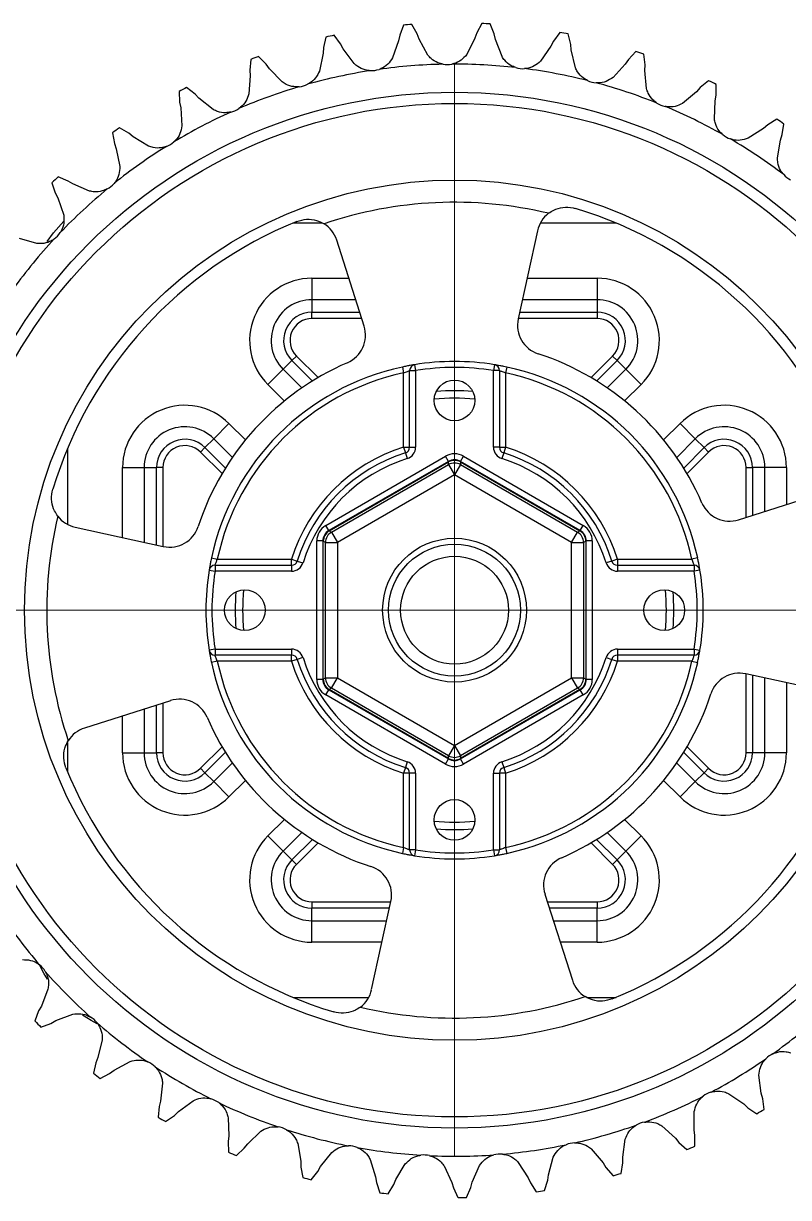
# Model space of a CAD drawing. Header units: millimetres. Extents: x 4754612 to 5801174, y 2368242 to 2777223.
# Drawn here: x 5551765.6 to 5551893.3, y 2425229.9 to 2425425.8 of the extents above; entities that cross this region are included whole.
import ezdxf

# ---------------------------------------------------------------- set-up
doc = ezdxf.new("R2010")
doc.units = ezdxf.units.MM
doc.header["$LTSCALE"] = 1000
for name, color, linetype in [('253', 253, 'Continuous'), ('DOOR', 4, 'Continuous'), ('HAT', 252, 'Continuous')]:
    doc.layers.add(name, color=color, linetype=linetype)

# ---------------------------------------------------------------- blocks, each defined once
blk = doc.blocks.new('방화셔터 기본')
at = {"layer": '253', "linetype": 'Continuous'}
for p, q in [((5542064.07, 8102167.53), (5542063.45, 8102165.85)), ((5542066.36, 8102166.08), (5542065.48, 8102167.64)), ((5542077.16, 8102167.79), (5542076.32, 8102166.21)), ((5542079.24, 8102166.05), (5542078.57, 8102167.72)), ((5542051.13, 8102165.52), (5542050.74, 8102163.77)), ((5542053.6, 8102164.39), (5542052.52, 8102165.82)), ((5542063.27, 8102164.92), (5542062.26, 8102162.06)), ((5542063.45, 8102165.85), (5542063.27, 8102164.92)), ((5542066.69, 8102165.19), (5542066.36, 8102166.08)), ((5542068.14, 8102162.53), (5542066.69, 8102165.19)), ((5542076.02, 8102165.32), (5542074.64, 8102162.62)), ((5542076.32, 8102166.21), (5542076.02, 8102165.32)), ((5542079.44, 8102165.13), (5542079.24, 8102166.05)), ((5542080.53, 8102162.3), (5542079.44, 8102165.13)), ((5542089.12, 8102164.86), (5542088.7, 8102164.01)), ((5542090.17, 8102166.31), (5542089.12, 8102164.86)), ((5542091.99, 8102164.31), (5542091.56, 8102166.05)), ((5542050.69, 8102162.83), (5542050.07, 8102159.86)), ((5542050.74, 8102163.77), (5542050.69, 8102162.83)), ((5542054.04, 8102163.56), (5542053.6, 8102164.39)), ((5542055.83, 8102161.11), (5542054.04, 8102163.56)), ((5542088.7, 8102164.01), (5542086.98, 8102161.52)), ((5542092.07, 8102163.37), (5542091.99, 8102164.31)), ((5542092.77, 8102160.42), (5542092.07, 8102163.37)), ((5542102.86, 8102163.11), (5542101.63, 8102161.81)), ((5542038.58, 8102161.8), (5542038.43, 8102160.02)), ((5542041.17, 8102161.01), (5542039.91, 8102162.29)), ((5542041.72, 8102160.24), (5542041.17, 8102161.01)), ((5542101.1, 8102161.03), (5542099.06, 8102158.79)), ((5542101.63, 8102161.81), (5542101.1, 8102161.03)), ((5542104.4, 8102160.88), (5542104.2, 8102162.67)), ((5542104.36, 8102159.94), (5542104.4, 8102160.88)), ((5542038.5, 8102159.08), (5542038.28, 8102156.05)), ((5542038.43, 8102160.02), (5542038.5, 8102159.08)), ((5542043.82, 8102158.06), (5542041.72, 8102160.24)), ((5542104.66, 8102156.93), (5542104.36, 8102159.94)), ((5542029.31, 8102156.01), (5542027.89, 8102157.1)), ((5542113.62, 8102157.12), (5542113, 8102156.41)), ((5542115.01, 8102158.25), (5542113.62, 8102157.12)), ((5542116.25, 8102155.83), (5542116.29, 8102157.63)), ((5542026.63, 8102156.45), (5542026.72, 8102154.66)), ((5542029.95, 8102155.32), (5542029.31, 8102156.01)), ((5542032.33, 8102153.44), (5542029.95, 8102155.32)), ((5542113, 8102156.41), (5542110.67, 8102154.47)), ((5542116.08, 8102154.91), (5542116.25, 8102155.83)), ((5542026.72, 8102154.66), (5542026.91, 8102153.74)), ((5542026.91, 8102153.74), (5542027.1, 8102150.71)), ((5542115.97, 8102151.88), (5542116.08, 8102154.91)), ((5542126.41, 8102151.81), (5542124.88, 8102150.87)), ((5542015.51, 8102149.55), (5542015.83, 8102147.79)), ((5542018.22, 8102149.47), (5542016.67, 8102150.37)), ((5542018.95, 8102148.88), (5542018.22, 8102149.47)), ((5542124.17, 8102150.26), (5542121.6, 8102148.64)), ((5542124.88, 8102150.87), (5542124.17, 8102150.26)), ((5542127.02, 8102148.35), (5542127.31, 8102149.25)), ((5542127.31, 8102149.25), (5542127.59, 8102151.02)), ((5542015.83, 8102147.79), (5542016.15, 8102146.9)), ((5542021.55, 8102147.33), (5542018.95, 8102148.88)), ((5542126.51, 8102145.37), (5542127.02, 8102148.35)), ((5542016.15, 8102146.9), (5542016.74, 8102143.92)), ((5542008.1, 8102141.51), (5542006.44, 8102142.19)), ((5542008.9, 8102141.02), (5542008.1, 8102141.51)), ((5542005.4, 8102141.23), (5542005.96, 8102139.52)), ((5542005.96, 8102139.52), (5542006.39, 8102138.68)), ((5542011.69, 8102139.83), (5542008.9, 8102141.02)), ((5542006.39, 8102138.68), (5542007.37, 8102135.82)), ((5542050.53, 8102134.5), (5542045.65, 8102134.5)), ((5542099.56, 8102134.5), (5542086.92, 8102134.5)), ((5542002.91, 8102131.09), (5541999.99, 8102131.89)), ((5542057.51, 8102117.3), (5542052.94, 8102131.65)), ((5542086.45, 8102133.21), (5542083.23, 8102118.5)), ((5542048.81, 8102125.3), (5542048.81, 8102121.7)), ((5542048.81, 8102125.3), (5542054.96, 8102125.3)), ((5542084.72, 8102125.3), (5542096.39, 8102125.3)), ((5542096.39, 8102125.3), (5542096.39, 8102121.7)), ((5542048.81, 8102121.7), (5542048.81, 8102119.63)), ((5542056.1, 8102121.7), (5542048.81, 8102121.7)), ((5542096.39, 8102121.7), (5542083.93, 8102121.7)), ((5542096.39, 8102121.7), (5542096.39, 8102119.63)), ((5542048.81, 8102118.57), (5542048.81, 8102119.63)), ((5542048.81, 8102119.63), (5542056.77, 8102119.63)), ((5542057.1, 8102118.57), (5542048.81, 8102118.57)), ((5542096.39, 8102118.57), (5542083.25, 8102118.57)), ((5542083.48, 8102119.63), (5542096.39, 8102119.63)), ((5542096.39, 8102119.63), (5542096.39, 8102118.57)), ((5542046.22, 8102112.3), (5542045.47, 8102111.56)), ((5542046.22, 8102112.3), (5542049.82, 8102108.7)), ((5542095.39, 8102108.71), (5542098.98, 8102112.3)), ((5542099.73, 8102111.56), (5542098.98, 8102112.3)), ((5542041.46, 8102107.55), (5542044, 8102110.09)), ((5542044, 8102110.09), (5542045.47, 8102111.56)), ((5542044, 8102110.09), (5542047.11, 8102106.98)), ((5542048.89, 8102108.14), (5542045.47, 8102111.56)), ((5542063.9, 8102110.47), (5542064.11, 8102109.5)), ((5542065.95, 8102110.86), (5542066.11, 8102109.87)), ((5542079.27, 8102110.86), (5542079.11, 8102109.87)), ((5542081.32, 8102110.47), (5542081.11, 8102109.5)), ((5542099.73, 8102111.56), (5542096.32, 8102108.14)), ((5542098.1, 8102106.98), (5542101.2, 8102110.09)), ((5542101.2, 8102110.09), (5542099.73, 8102111.56)), ((5542101.2, 8102110.09), (5542103.74, 8102107.55)), ((5542064.11, 8102097.1), (5542064.11, 8102109.5)), ((5542065.11, 8102109.87), (5542066.11, 8102109.87)), ((5542065.11, 8102097.1), (5542065.11, 8102109.87)), ((5542066.11, 8102109.87), (5542066.11, 8102097.1)), ((5542080.11, 8102109.87), (5542079.11, 8102109.87)), ((5542079.11, 8102097.1), (5542079.11, 8102109.87)), ((5542080.11, 8102109.87), (5542080.11, 8102097.1)), ((5542081.11, 8102109.5), (5542081.11, 8102097.1)), ((5542044.2, 8102104.8), (5542041.46, 8102107.55)), ((5542103.74, 8102107.55), (5542101, 8102104.81)), ((5542034.95, 8102101.04), (5542032.41, 8102098.5)), ((5542034.95, 8102101.04), (5542037.7, 8102098.3)), ((5542107.51, 8102098.3), (5542110.25, 8102101.04)), ((5542110.25, 8102101.04), (5542112.79, 8102098.5)), ((5542032.41, 8102098.5), (5542030.94, 8102097.03)), ((5542035.52, 8102095.39), (5542032.41, 8102098.5)), ((5542112.79, 8102098.5), (5542109.69, 8102095.39)), ((5542112.79, 8102098.5), (5542114.26, 8102097.03)), ((5542008, 8102096.84), (5542008, 8102084.22)), ((5542030.94, 8102097.03), (5542030.2, 8102096.28)), ((5542033.8, 8102092.68), (5542030.2, 8102096.28)), ((5542030.94, 8102097.03), (5542034.36, 8102093.61)), ((5542064.11, 8102097.1), (5542065.11, 8102097.1)), ((5542064.11, 8102097.1), (5542064.4, 8102096.15)), ((5542065.11, 8102097.1), (5542066.11, 8102097.1)), ((5542080.11, 8102097.1), (5542079.11, 8102097.1)), ((5542080.11, 8102097.1), (5542081.11, 8102097.1)), ((5542081.11, 8102097.1), (5542080.81, 8102096.15)), ((5542110.85, 8102093.62), (5542114.26, 8102097.03)), ((5542115.01, 8102096.28), (5542111.41, 8102092.68)), ((5542115.01, 8102096.28), (5542114.26, 8102097.03)), ((5542051.11, 8102084.04), (5542071.11, 8102095.59)), ((5542071.61, 8102094.72), (5542051.61, 8102083.18)), ((5542051.69, 8102083.13), (5542071.61, 8102094.63)), ((5542064.4, 8102096.15), (5542064.7, 8102095.19)), ((5542071.61, 8102094.72), (5542071.11, 8102095.59)), ((5542071.61, 8102094.63), (5542071.61, 8102094.72)), ((5542071.61, 8102094.19), (5542071.61, 8102094.63)), ((5542073.61, 8102094.72), (5542074.11, 8102095.59)), ((5542073.61, 8102094.72), (5542073.61, 8102094.63)), ((5542093.6, 8102083.18), (5542073.61, 8102094.72)), ((5542073.61, 8102094.63), (5542073.61, 8102094.19)), ((5542073.61, 8102094.63), (5542093.53, 8102083.13)), ((5542074.11, 8102095.59), (5542094.1, 8102084.04)), ((5542080.81, 8102096.15), (5542080.51, 8102095.19)), ((5542017.2, 8102093.69), (5542020.8, 8102093.69)), ((5542017.2, 8102082.01), (5542017.2, 8102093.69)), ((5542020.8, 8102093.69), (5542022.88, 8102093.69)), ((5542020.8, 8102093.69), (5542020.8, 8102081.23)), ((5542023.93, 8102093.69), (5542022.88, 8102093.69)), ((5542022.88, 8102080.77), (5542022.88, 8102093.69)), ((5542023.93, 8102093.69), (5542023.93, 8102080.54)), ((5542052.07, 8102082.91), (5542071.61, 8102094.19)), ((5542072.61, 8102092.46), (5542053.07, 8102081.18)), ((5542071.61, 8102094.19), (5542072.61, 8102092.46)), ((5542073.61, 8102094.19), (5542072.61, 8102092.46)), ((5542092.14, 8102081.18), (5542072.61, 8102092.46)), ((5542073.61, 8102094.19), (5542093.14, 8102082.91)), ((5542121.27, 8102093.69), (5542122.33, 8102093.69)), ((5542121.27, 8102085.4), (5542121.27, 8102093.69)), ((5542124.41, 8102093.69), (5542122.33, 8102093.69)), ((5542122.33, 8102093.69), (5542122.33, 8102085.74)), ((5542128, 8102093.69), (5542124.41, 8102093.69)), ((5542124.41, 8102086.4), (5542124.41, 8102093.69)), ((5542128, 8102093.69), (5542128, 8102087.54)), ((5542120.01, 8102085), (5542134.36, 8102089.57)), ((5542009.29, 8102083.74), (5542024, 8102080.52)), ((5542051.61, 8102083.18), (5542051.11, 8102084.04)), ((5542051.61, 8102083.18), (5542051.69, 8102083.13)), ((5542051.69, 8102083.13), (5542052.07, 8102082.91)), ((5542052.07, 8102082.91), (5542053.07, 8102081.18)), ((5542092.14, 8102081.18), (5542093.14, 8102082.91)), ((5542093.14, 8102082.91), (5542093.53, 8102083.13)), ((5542093.53, 8102083.13), (5542093.6, 8102083.18)), ((5542093.6, 8102083.18), (5542094.1, 8102084.04)), ((5542049.61, 8102058.35), (5542049.61, 8102081.45)), ((5542050.61, 8102081.45), (5542049.61, 8102081.45)), ((5542050.7, 8102081.39), (5542050.61, 8102081.45)), ((5542050.61, 8102081.45), (5542050.61, 8102058.35)), ((5542051.07, 8102081.18), (5542050.7, 8102081.39)), ((5542050.7, 8102058.4), (5542050.7, 8102081.39)), ((5542051.07, 8102081.18), (5542053.07, 8102081.18)), ((5542051.07, 8102058.62), (5542051.07, 8102081.18)), ((5542053.07, 8102081.18), (5542053.07, 8102058.62)), ((5542092.14, 8102058.62), (5542092.14, 8102081.18)), ((5542092.14, 8102081.18), (5542094.14, 8102081.18)), ((5542094.53, 8102081.4), (5542094.14, 8102081.18)), ((5542094.14, 8102081.18), (5542094.14, 8102058.62)), ((5542094.6, 8102081.45), (5542094.53, 8102081.4)), ((5542094.53, 8102081.4), (5542094.53, 8102058.4)), ((5542094.6, 8102058.35), (5542094.6, 8102081.45)), ((5542095.6, 8102081.45), (5542094.6, 8102081.45)), ((5542095.6, 8102081.45), (5542095.6, 8102058.35)), ((5542032.03, 8102078.61), (5542033.01, 8102078.4)), ((5542113.18, 8102078.61), (5542112.2, 8102078.4)), ((5542032.63, 8102077.4), (5542032.63, 8102076.4)), ((5542032.63, 8102077.4), (5542045.4, 8102077.4)), ((5542033.01, 8102078.4), (5542045.4, 8102078.4)), ((5542045.4, 8102077.4), (5542045.4, 8102078.4)), ((5542045.4, 8102078.4), (5542046.36, 8102078.1)), ((5542045.4, 8102077.4), (5542045.4, 8102076.4)), ((5542046.36, 8102078.1), (5542047.31, 8102077.8)), ((5542098.85, 8102078.1), (5542097.9, 8102077.8)), ((5542099.81, 8102078.4), (5542098.85, 8102078.1)), ((5542099.81, 8102078.4), (5542112.2, 8102078.4)), ((5542099.81, 8102078.4), (5542099.81, 8102077.4)), ((5542099.81, 8102077.4), (5542099.81, 8102076.4)), ((5542099.81, 8102077.4), (5542112.58, 8102077.4)), ((5542112.58, 8102077.4), (5542112.58, 8102076.4)), ((5542031.64, 8102076.56), (5542032.63, 8102076.4)), ((5542045.4, 8102076.4), (5542032.63, 8102076.4)), ((5542112.58, 8102076.4), (5542099.81, 8102076.4)), ((5542113.57, 8102076.56), (5542112.58, 8102076.4)), ((5542032.63, 8102063.4), (5542031.64, 8102063.24)), ((5542032.63, 8102063.4), (5542032.63, 8102062.4)), ((5542032.63, 8102063.4), (5542045.4, 8102063.4)), ((5542045.4, 8102063.4), (5542045.4, 8102062.4)), ((5542099.81, 8102063.4), (5542112.58, 8102063.4)), ((5542099.81, 8102063.4), (5542099.81, 8102062.4)), ((5542112.58, 8102063.4), (5542113.57, 8102063.24)), ((5542112.58, 8102063.4), (5542112.58, 8102062.4)), ((5542033.01, 8102061.4), (5542032.03, 8102061.19)), ((5542045.4, 8102062.4), (5542032.63, 8102062.4)), ((5542045.4, 8102061.4), (5542033.01, 8102061.4)), ((5542045.4, 8102061.4), (5542045.4, 8102062.4)), ((5542046.36, 8102061.7), (5542045.4, 8102061.4)), ((5542047.31, 8102062), (5542046.36, 8102061.7)), ((5542097.9, 8102062), (5542098.85, 8102061.7)), ((5542098.85, 8102061.7), (5542099.81, 8102061.4)), ((5542112.58, 8102062.4), (5542099.81, 8102062.4)), ((5542099.81, 8102062.4), (5542099.81, 8102061.4)), ((5542112.2, 8102061.4), (5542099.81, 8102061.4)), ((5542112.2, 8102061.4), (5542113.18, 8102061.19)), ((5542135.92, 8102056.06), (5542121.21, 8102059.27)), ((5542121.27, 8102046.11), (5542121.27, 8102059.26)), ((5542122.33, 8102059.03), (5542122.33, 8102046.11)), ((5542050.61, 8102058.35), (5542049.61, 8102058.35)), ((5542050.61, 8102058.35), (5542050.7, 8102058.4)), ((5542050.7, 8102058.4), (5542051.07, 8102058.62)), ((5542051.07, 8102058.62), (5542053.07, 8102058.62)), ((5542052.07, 8102056.89), (5542053.07, 8102058.62)), ((5542053.07, 8102058.62), (5542072.61, 8102047.34)), ((5542072.61, 8102047.34), (5542092.14, 8102058.62)), ((5542092.14, 8102058.62), (5542094.14, 8102058.62)), ((5542092.14, 8102058.62), (5542093.14, 8102056.89)), ((5542094.14, 8102058.62), (5542094.53, 8102058.4)), ((5542094.53, 8102058.4), (5542094.6, 8102058.35)), ((5542095.6, 8102058.35), (5542094.6, 8102058.35)), ((5542124.41, 8102046.11), (5542124.41, 8102058.57)), ((5542128, 8102057.79), (5542128, 8102046.11)), ((5542051.11, 8102055.76), (5542051.61, 8102056.62)), ((5542071.11, 8102044.21), (5542051.11, 8102055.76)), ((5542051.69, 8102056.67), (5542051.61, 8102056.62)), ((5542051.61, 8102056.62), (5542071.61, 8102045.08)), ((5542052.07, 8102056.89), (5542051.69, 8102056.67)), ((5542071.61, 8102045.17), (5542051.69, 8102056.67)), ((5542071.61, 8102045.61), (5542052.07, 8102056.89)), ((5542093.14, 8102056.89), (5542073.61, 8102045.61)), ((5542093.53, 8102056.66), (5542073.61, 8102045.17)), ((5542073.61, 8102045.08), (5542093.6, 8102056.62)), ((5542094.1, 8102055.76), (5542074.11, 8102044.21)), ((5542093.53, 8102056.66), (5542093.14, 8102056.89)), ((5542093.6, 8102056.62), (5542093.53, 8102056.66)), ((5542094.1, 8102055.76), (5542093.6, 8102056.62)), ((5542025.2, 8102054.8), (5542010.86, 8102050.23)), ((5542020.8, 8102053.4), (5542020.8, 8102046.11)), ((5542022.88, 8102046.11), (5542022.88, 8102054.06)), ((5542023.93, 8102054.4), (5542023.93, 8102046.11)), ((5542017.2, 8102046.11), (5542017.2, 8102052.25)), ((5542008, 8102047.82), (5542008, 8102042.95)), ((5542072.61, 8102047.34), (5542071.61, 8102045.61)), ((5542072.61, 8102047.34), (5542073.61, 8102045.61)), ((5542017.2, 8102046.11), (5542020.8, 8102046.11)), ((5542020.8, 8102046.11), (5542022.88, 8102046.11)), ((5542023.93, 8102046.11), (5542022.88, 8102046.11)), ((5542030.2, 8102043.52), (5542033.8, 8102047.12)), ((5542034.36, 8102046.19), (5542030.94, 8102042.77)), ((5542071.61, 8102045.17), (5542071.61, 8102045.61)), ((5542073.61, 8102045.61), (5542073.61, 8102045.17)), ((5542114.26, 8102042.77), (5542110.85, 8102046.18)), ((5542111.41, 8102047.11), (5542115.01, 8102043.52)), ((5542122.33, 8102046.11), (5542121.27, 8102046.11)), ((5542124.41, 8102046.11), (5542122.33, 8102046.11)), ((5542128, 8102046.11), (5542124.41, 8102046.11)), ((5542030.94, 8102042.77), (5542030.2, 8102043.52)), ((5542032.41, 8102041.3), (5542035.52, 8102044.41)), ((5542064.4, 8102043.65), (5542064.11, 8102042.7)), ((5542064.7, 8102044.61), (5542064.4, 8102043.65)), ((5542071.11, 8102044.21), (5542071.61, 8102045.08)), ((5542071.61, 8102045.08), (5542071.61, 8102045.17)), ((5542073.61, 8102045.17), (5542073.61, 8102045.08)), ((5542074.11, 8102044.21), (5542073.61, 8102045.08)), ((5542080.51, 8102044.61), (5542080.81, 8102043.65)), ((5542080.81, 8102043.65), (5542081.11, 8102042.7)), ((5542109.69, 8102044.4), (5542112.79, 8102041.3)), ((5542114.26, 8102042.77), (5542115.01, 8102043.52)), ((5542032.41, 8102041.3), (5542030.94, 8102042.77)), ((5542037.7, 8102041.5), (5542034.95, 8102038.76)), ((5542064.11, 8102030.3), (5542064.11, 8102042.7)), ((5542065.11, 8102042.7), (5542064.11, 8102042.7)), ((5542066.11, 8102042.7), (5542065.11, 8102042.7)), ((5542065.11, 8102029.92), (5542065.11, 8102042.7)), ((5542066.11, 8102042.7), (5542066.11, 8102029.92)), ((5542079.11, 8102029.92), (5542079.11, 8102042.7)), ((5542079.11, 8102042.7), (5542080.11, 8102042.7)), ((5542080.11, 8102042.7), (5542080.11, 8102029.92)), ((5542081.11, 8102042.7), (5542080.11, 8102042.7)), ((5542081.11, 8102042.7), (5542081.11, 8102030.3)), ((5542110.25, 8102038.76), (5542107.51, 8102041.5)), ((5542112.79, 8102041.3), (5542114.26, 8102042.77)), ((5542032.41, 8102041.3), (5542034.95, 8102038.76)), ((5542112.79, 8102041.3), (5542110.25, 8102038.76)), ((5542041.46, 8102032.25), (5542044.2, 8102034.99)), ((5542101, 8102034.99), (5542103.74, 8102032.25)), ((5542041.46, 8102032.25), (5542044, 8102029.71)), ((5542047.11, 8102032.82), (5542044, 8102029.71)), ((5542045.47, 8102028.24), (5542048.89, 8102031.66)), ((5542096.32, 8102031.65), (5542099.73, 8102028.24)), ((5542101.2, 8102029.71), (5542098.1, 8102032.82)), ((5542101.2, 8102029.71), (5542103.74, 8102032.25)), ((5542044, 8102029.71), (5542045.47, 8102028.24)), ((5542049.82, 8102031.09), (5542046.22, 8102027.49)), ((5542064.11, 8102030.3), (5542063.9, 8102029.32)), ((5542066.11, 8102029.92), (5542065.11, 8102029.92)), ((5542066.11, 8102029.92), (5542065.95, 8102028.94)), ((5542079.11, 8102029.92), (5542079.27, 8102028.94)), ((5542079.11, 8102029.92), (5542080.11, 8102029.92)), ((5542081.11, 8102030.3), (5542081.32, 8102029.32)), ((5542098.98, 8102027.49), (5542095.39, 8102031.09)), ((5542101.2, 8102029.71), (5542099.73, 8102028.24)), ((5542045.47, 8102028.24), (5542046.22, 8102027.49)), ((5542099.73, 8102028.24), (5542098.98, 8102027.49)), ((5542087.7, 8102022.5), (5542092.27, 8102008.15)), ((5542048.81, 8102021.23), (5542048.81, 8102020.17)), ((5542048.81, 8102021.23), (5542061.97, 8102021.23)), ((5542048.81, 8102018.09), (5542048.81, 8102020.17)), ((5542061.73, 8102020.17), (5542048.81, 8102020.17)), ((5542058.76, 8102006.59), (5542061.98, 8102021.3)), ((5542088.11, 8102021.23), (5542096.39, 8102021.23)), ((5542096.39, 8102020.17), (5542088.44, 8102020.17)), ((5542096.39, 8102021.23), (5542096.39, 8102020.17)), ((5542096.39, 8102018.09), (5542096.39, 8102020.17)), ((5542048.81, 8102014.5), (5542048.81, 8102018.09)), ((5542048.81, 8102018.09), (5542061.28, 8102018.09)), ((5542089.11, 8102018.09), (5542096.39, 8102018.09)), ((5542096.39, 8102014.5), (5542096.39, 8102018.09)), ((5542060.49, 8102014.5), (5542048.81, 8102014.5)), ((5542096.39, 8102014.5), (5542090.25, 8102014.5)), ((5542004.75, 8102006.68), (5542003.65, 8102003.85)), ((5542045.65, 8102005.3), (5542058.29, 8102005.3)), ((5542094.68, 8102005.3), (5542099.56, 8102005.3)), ((5542003.19, 8102003.03), (5542002.56, 8102001.35)), ((5542003.65, 8102003.85), (5542003.19, 8102003.03)), ((5542006.07, 8102001.42), (5542008.9, 8102002.49)), ((5542003.56, 8102000.35), (5542005.25, 8102000.96)), ((5542005.25, 8102000.96), (5542006.07, 8102001.42)), ((5542013.78, 8101998.2), (5542013.07, 8101995.25)), ((5542012.72, 8101994.38), (5542012.33, 8101992.63)), ((5542013.07, 8101995.25), (5542012.72, 8101994.38)), ((5542015.79, 8101993.16), (5542018.46, 8101994.61)), ((5542013.45, 8101991.77), (5542015.04, 8101992.6)), ((5542015.04, 8101992.6), (5542015.79, 8101993.16)), ((5542023.86, 8101991), (5542023.55, 8101987.98)), ((5542123.79, 8101989.3), (5542123.41, 8101992.31)), ((5542118.37, 8101989.23), (5542120.87, 8101987.52)), ((5542124.05, 8101988.39), (5542123.79, 8101989.3)), ((5542023.32, 8101987.07), (5542023.16, 8101985.29)), ((5542023.55, 8101987.98), (5542023.32, 8101987.07)), ((5542026.53, 8101986.28), (5542028.98, 8101988.06)), ((5542120.87, 8101987.52), (5542121.56, 8101986.87)), ((5542121.56, 8101986.87), (5542123.05, 8101985.88)), ((5542124.26, 8101986.61), (5542124.05, 8101988.39)), ((5542024.39, 8101984.58), (5542025.85, 8101985.61)), ((5542025.85, 8101985.61), (5542026.53, 8101986.28)), ((5542034.81, 8101985.21), (5542034.91, 8101982.18)), ((5542112.6, 8101983.2), (5542112.61, 8101986.23)), ((5542038.08, 8101980.88), (5542040.27, 8101982.97)), ((5542107.21, 8101983.85), (5542109.46, 8101981.82)), ((5542112.73, 8101982.26), (5542112.6, 8101983.2)), ((5542034.91, 8101982.18), (5542034.8, 8101981.24)), ((5542034.8, 8101981.24), (5542034.88, 8101979.45)), ((5542037.5, 8101980.14), (5542038.08, 8101980.88)), ((5542046.44, 8101980.92), (5542046.94, 8101977.94)), ((5542100.68, 8101978.64), (5542101.1, 8101981.64)), ((5542109.46, 8101981.82), (5542110.05, 8101981.09)), ((5542110.05, 8101981.09), (5542111.4, 8101979.9)), ((5542112.69, 8101980.47), (5542112.73, 8101982.26)), ((5542036.19, 8101978.91), (5542037.5, 8101980.14)), ((5542050.26, 8101977.07), (5542052.15, 8101979.44)), ((5542095.43, 8101980.01), (5542097.39, 8101977.69)), ((5542046.94, 8101977.94), (5542046.95, 8101976.99)), ((5542046.95, 8101976.99), (5542047.27, 8101975.23)), ((5542049.78, 8101976.26), (5542050.26, 8101977.07)), ((5542058.53, 8101978.23), (5542059.42, 8101975.33)), ((5542062.83, 8101974.92), (5542064.39, 8101977.52)), ((5542070.87, 8101977.17), (5542072.15, 8101974.42)), ((5542075.57, 8101974.47), (5542076.77, 8101977.25)), ((5542083.25, 8101977.77), (5542084.88, 8101975.21)), ((5542088.27, 8101975.71), (5542089.08, 8101978.63)), ((5542097.39, 8101977.69), (5542097.88, 8101976.89)), ((5542097.88, 8101976.89), (5542099.06, 8101975.54)), ((5542100.42, 8101975.93), (5542100.69, 8101977.7)), ((5542100.69, 8101977.7), (5542100.68, 8101978.64)), ((5542048.65, 8101974.87), (5542049.78, 8101976.26)), ((5542059.42, 8101975.33), (5542059.57, 8101974.4)), ((5542062.47, 8101974.05), (5542062.83, 8101974.92)), ((5542084.88, 8101975.21), (5542085.26, 8101974.35)), ((5542087.64, 8101973.06), (5542088.15, 8101974.78)), ((5542088.15, 8101974.78), (5542088.27, 8101975.71)), ((5542059.57, 8101974.4), (5542060.12, 8101972.7)), ((5542061.52, 8101972.53), (5542062.47, 8101974.05)), ((5542072.15, 8101974.42), (5542072.41, 8101973.52)), ((5542072.41, 8101973.52), (5542073.18, 8101971.9)), ((5542074.6, 8101971.92), (5542075.33, 8101973.56)), ((5542075.33, 8101973.56), (5542075.57, 8101974.47)), ((5542085.26, 8101974.35), (5542086.24, 8101972.85))]:
    blk.add_line(p, q, dxfattribs=at)
at = {"layer": '253', "lineweight": 18}
for p, q in [((5542072.61, 8101978.79), (5542072.61, 8102161.01)), ((5541981.5, 8102069.9), (5542356.9, 8102069.9))]:
    blk.add_line(p, q, dxfattribs=at)
at = {"layer": '253', "linetype": 'Continuous', "flags": 128}
for points in [[(5542004.63, 8102131.39), (5542005.68, 8102132.88), (5542007.37, 8102134.83)], [(5542004.66, 8102008.36), (5542004.13, 8102009.23), (5542003.36, 8102010.7)], [(5542012.94, 8102000.88), (5542011.94, 8102001.43), (5542010.52, 8102002.32)]]:
    blk.add_lwpolyline(points, dxfattribs=at)
at = {"layer": '253', "linetype": 'Continuous'}
for centre, radius in [((5542072.61, 8102069.9), 86.42), ((5542072.61, 8102069.9), 84.56), ((5542072.61, 8102104.9), 3.4), ((5542072.61, 8102069.9), 12), ((5542072.61, 8102069.9), 11), ((5542072.61, 8102069.9), 9), ((5542037.61, 8102069.9), 3.4), ((5542107.61, 8102069.9), 3.4), ((5542072.61, 8102034.9), 3.4)]:
    blk.add_circle(centre, radius, dxfattribs=at)
at = {"layer": '253'}
blk.add_circle((5542072.61, 8102069.9), 71.77, dxfattribs=at)
at = {"layer": '253', "linetype": 'Continuous'}
for centre, radius, start, end in [((5542072.61, 8102069.9), 98, 94.1685, 94.9971), ((5542072.61, 8102069.9), 98, 86.509, 87.3376), ((5542072.61, 8102069.9), 98, 101.8281, 102.6567), ((5542072.61, 8102069.9), 98, 78.8494, 79.678), ((5542072.61, 8102069.9), 98, 71.1898, 72.0184), ((5542072.61, 8102069.9), 98, 109.4877, 110.3163), ((5542072.61, 8102069.9), 91.11, 91.2128, 97.9529), ((5542071.36, 8102164.96), 4.03, 260.3009, 281.2052), ((5542072.61, 8102069.9), 91.11, 83.5532, 90.2933), ((5542072.61, 8102069.9), 91.11, 98.8724, 105.6125), ((5542058.7, 8102163.95), 4.03, 267.9605, 288.8647), ((5542084.04, 8102164.28), 4.03, 252.6414, 273.5456), ((5542072.61, 8102069.9), 91.11, 75.8936, 82.6337), ((5542072.61, 8102069.9), 98, 117.1473, 117.9759), ((5542072.61, 8102069.9), 91.11, 106.5319, 113.272), ((5542046.29, 8102161.25), 4.03, 275.6201, 296.5243), ((5542096.52, 8102161.91), 4.03, 244.9818, 265.886), ((5542072.61, 8102069.9), 91.11, 68.2341, 74.9742), ((5542072.61, 8102069.9), 98, 63.5302, 64.3588), ((5542034.34, 8102156.93), 4.03, 283.2797, 304.1839), ((5542108.57, 8102157.91), 4.03, 237.3222, 258.2264), ((5542072.61, 8102069.9), 91.11, 60.5745, 67.3146), ((5542072.61, 8102069.9), 91.11, 114.1915, 120.9316), ((5542072.61, 8102069.9), 98, 55.8707, 56.6993), ((5542072.61, 8102069.9), 98, 124.8068, 125.6354), ((5542119.98, 8102152.33), 4.03, 229.6626, 250.5669), ((5542072.61, 8102069.9), 91.11, 121.8511, 128.5912), ((5542023.09, 8102151.05), 4.03, 290.9392, 311.8435), ((5542072.61, 8102069.9), 91.11, 52.9149, 59.655), ((5542072.61, 8102069.9), 98, 132.4664, 133.295), ((5542130.54, 8102145.28), 4.03, 222.0031, 242.9073), ((5542072.61, 8102069.9), 91.11, 129.5107, 136.2508), ((5542012.71, 8102143.73), 4.03, 298.5988, 319.503), ((5542072.61, 8102069.9), 68.06, 76.6659, 108.67), ((5542091.33, 8102132.14), 5, 127.3065, 167.668), ((5542072.61, 8102069.9), 70, 22.0797, 73.2562), ((5542072.61, 8102069.9), 70, 112.0797, 163.2562), ((5542048.17, 8102130.13), 5, 17.668, 58.0294), ((5542072.61, 8102069.9), 91.11, 137.1702, 143.9103), ((5542003.4, 8102135.09), 4.03, 306.2584, 327.1626), ((5542048.81, 8102114.9), 10.4, 90, 225), ((5542096.39, 8102114.9), 10.4, 315, 90), ((5542048.81, 8102114.9), 6.81, 90, 225), ((5542096.39, 8102114.9), 6.81, 315, 90), ((5542048.81, 8102114.9), 4.73, 90, 225), ((5542048.81, 8102114.9), 3.67, 90, 225), ((5542088.12, 8102117.43), 5, 167.668, 251.9288), ((5542096.39, 8102114.9), 4.73, 315, 90), ((5542096.39, 8102114.9), 3.67, 315, 90), ((5542052.74, 8102115.78), 5, 293.4071, 17.668), ((5542072.61, 8102069.9), 45, 23.4071, 71.9288), ((5542072.61, 8102069.9), 45, 113.4071, 161.9288), ((5542072.61, 8102069.9), 41.5, 102.1151, 167.8849), ((5542066.11, 8102109.87), 1, 99.2356, 180), ((5542072.61, 8102069.9), 41.5, 80.7644, 99.2356), ((5542072.61, 8102069.9), 40.5, 80.7644, 99.2356), ((5542079.11, 8102109.87), 1, 0, 80.7644), ((5542072.61, 8102069.9), 41.5, 12.1151, 77.8849), ((5542072.61, 8102069.9), 40.5, 102.1151, 167.8849), ((5542072.61, 8102069.9), 40.5, 12.1151, 77.8849), ((5542072.6, 8102069.9), 36.61, 85.1969, 94.7905), ((5542027.6, 8102093.69), 10.4, 45, 180), ((5542072.6, 8102069.9), 35.36, 84.4847, 95.5028), ((5542117.6, 8102093.69), 10.4, 0, 135), ((5542027.6, 8102093.69), 6.81, 45, 180), ((5542117.6, 8102093.69), 6.81, 0, 135), ((5542027.6, 8102093.69), 4.73, 45, 180), ((5542117.6, 8102093.69), 4.73, 0, 135), ((5542027.6, 8102093.69), 3.67, 45, 180), ((5542072.61, 8102069.9), 28.5, 107.3523, 162.6477), ((5542064.11, 8102097.1), 1, 287.3523, 0), ((5542064.11, 8102097.1), 2, 287.3523, 0), ((5542081.11, 8102097.1), 2, 180, 252.6477), ((5542081.11, 8102097.1), 1, 180, 252.6477), ((5542072.61, 8102069.9), 28.5, 17.3523, 72.6477), ((5542117.6, 8102093.69), 3.67, 0, 135), ((5542072.61, 8102069.9), 27.5, 107.3523, 162.6477), ((5542072.61, 8102069.9), 26.5, 107.3523, 162.6477), ((5542072.61, 8102092.45), 2, 60.0107, 119.9893), ((5542072.61, 8102069.9), 26.5, 17.3523, 72.6477), ((5542072.61, 8102069.9), 27.5, 17.3523, 72.6477), ((5542118.49, 8102089.76), 5, 203.4071, 287.668), ((5542072.61, 8102069.9), 68.06, 166.6659, 198.67), ((5542010.36, 8102088.63), 5, 217.3065, 257.668), ((5542025.07, 8102085.41), 5, 257.668, 341.9288), ((5542053.07, 8102081.18), 2, 120.0107, 179.9893), ((5542092.14, 8102081.18), 2, 0.0107, 59.9893), ((5542032.63, 8102076.4), 1, 90, 170.7644), ((5542045.4, 8102078.4), 1, 270, 342.6477), ((5542045.4, 8102078.4), 2, 270, 342.6477), ((5542099.81, 8102078.4), 2, 197.3523, 270), ((5542099.81, 8102078.4), 1, 197.3523, 270), ((5542112.58, 8102076.4), 1, 9.2356, 90), ((5542072.61, 8102069.9), 41.5, 170.7644, 189.2356), ((5542072.61, 8102069.9), 40.5, 170.7644, 189.2356), ((5542072.61, 8102069.9), 40.5, 350.7644, 9.2356), ((5542072.61, 8102069.9), 41.5, 350.7644, 9.2356), ((5542072.6, 8102069.9), 36.61, 175.2062, 184.7938), ((5542072.6, 8102069.9), 35.36, 174.4913, 185.5087), ((5542072.6, 8102069.9), 35.36, 354.4906, 5.5094), ((5542072.6, 8102069.9), 36.61, 355.2001, 4.7999), ((5542032.63, 8102063.4), 1, 189.2356, 270), ((5542045.4, 8102061.4), 2, 17.3523, 90), ((5542099.81, 8102061.4), 2, 90, 162.6477), ((5542112.58, 8102063.4), 1, 270, 350.7644), ((5542072.61, 8102069.9), 41.5, 192.1151, 257.8849), ((5542072.61, 8102069.9), 40.5, 192.1151, 257.8849), ((5542045.4, 8102061.4), 1, 17.3523, 90), ((5542072.61, 8102069.9), 28.5, 197.3523, 252.6477), ((5542072.61, 8102069.9), 27.5, 197.3523, 252.6477), ((5542072.61, 8102069.9), 26.5, 197.3523, 252.6477), ((5542072.61, 8102069.9), 26.5, 287.3523, 342.6477), ((5542072.61, 8102069.9), 27.5, 287.3523, 342.6477), ((5542072.61, 8102069.9), 28.5, 287.3523, 342.6477), ((5542072.61, 8102069.9), 40.5, 282.1151, 347.8849), ((5542072.61, 8102069.9), 41.5, 282.1151, 347.8849), ((5542099.81, 8102061.4), 1, 90, 162.6477), ((5542120.14, 8102054.39), 5, 77.668, 161.9288), ((5542053.07, 8102058.62), 2, 180.0107, 239.9893), ((5542092.14, 8102058.62), 2, 300.0107, 359.9893), ((5542072.61, 8102069.9), 45, 293.4071, 341.9288), ((5542026.72, 8102050.04), 5, 23.4071, 107.668), ((5542072.61, 8102069.9), 45, 203.4071, 251.9288), ((5542012.37, 8102045.47), 5, 107.668, 148.0294), ((5542072.61, 8102069.9), 70, 292.0797, 343.2562), ((5542027.6, 8102046.11), 10.4, 180, 315), ((5542027.6, 8102046.11), 6.81, 180, 315), ((5542027.6, 8102046.11), 4.73, 180, 315), ((5542027.6, 8102046.11), 3.67, 180, 315), ((5542072.61, 8102047.34), 2, 240.0107, 299.9893), ((5542117.6, 8102046.11), 10.4, 225, 0), ((5542117.6, 8102046.11), 6.81, 225, 0), ((5542117.6, 8102046.11), 4.73, 225, 0), ((5542117.6, 8102046.11), 3.67, 225, 0), ((5542072.61, 8102069.9), 70, 202.0797, 253.2562), ((5542064.11, 8102042.7), 1, 0, 72.6477), ((5542064.11, 8102042.7), 2, 0, 72.6477), ((5542081.11, 8102042.7), 2, 107.3523, 180), ((5542081.11, 8102042.7), 1, 107.3523, 180), ((5542072.6, 8102069.9), 35.36, 264.4972, 275.5153), ((5542048.81, 8102024.9), 10.4, 135, 270), ((5542072.6, 8102069.9), 36.61, 265.2095, 274.8031), ((5542096.39, 8102024.9), 10.4, 270, 45), ((5542048.81, 8102024.9), 6.81, 135, 270), ((5542066.11, 8102029.92), 1, 180, 260.7644), ((5542072.61, 8102069.9), 40.5, 260.7644, 279.2356), ((5542079.11, 8102029.92), 1, 279.2356, 0), ((5542096.39, 8102024.9), 6.81, 270, 45), ((5542048.81, 8102024.9), 4.73, 135, 270), ((5542072.61, 8102069.9), 41.5, 260.7644, 279.2356), ((5542092.47, 8102024.01), 5, 113.4071, 197.668), ((5542096.39, 8102024.9), 4.73, 270, 45), ((5542048.81, 8102024.9), 3.67, 135, 270), ((5542057.1, 8102022.37), 5, 347.668, 71.9288), ((5542096.39, 8102024.9), 3.67, 270, 45), ((5542072.61, 8102069.9), 91.11, 213.766, 220.5061), ((5542000.82, 8102007.57), 4.03, 30.5137, 51.4179), ((5542072.61, 8102069.9), 91.11, 221.4256, 228.1657), ((5542097.04, 8102009.67), 5, 197.668, 238.0294), ((5542053.88, 8102007.65), 5, 307.3065, 347.668), ((5542072.61, 8102069.9), 68.06, 256.6659, 288.67), ((5542072.61, 8102069.9), 91.11, 305.6809, 312.421), ((5542072.61, 8102069.9), 98, 224.3813, 225.2099), ((5542009.77, 8101998.56), 4.03, 38.1733, 59.0775), ((5542072.61, 8102069.9), 91.11, 229.0851, 235.8252), ((5542019.84, 8101990.82), 4.03, 45.8329, 66.7371), ((5542072.61, 8102069.9), 91.11, 298.0213, 304.7614), ((5542127.44, 8101992.23), 4.03, 114.769, 135.6733), ((5542072.61, 8102069.9), 98, 232.0409, 232.8695), ((5542072.61, 8102069.9), 91.11, 236.7447, 243.4848), ((5542072.61, 8102069.9), 91.11, 290.3617, 297.1018), ((5542116.59, 8101985.62), 4.03, 107.1095, 128.0137), ((5542030.85, 8101984.49), 4.03, 53.4924, 74.3967), ((5542072.61, 8102069.9), 91.11, 244.4043, 251.1444), ((5542072.61, 8102069.9), 98, 300.9771, 301.8057), ((5542072.61, 8102069.9), 98, 239.7005, 240.5291), ((5542042.6, 8101979.69), 4.03, 61.152, 82.0562), ((5542072.61, 8102069.9), 91.11, 252.0639, 258.804), ((5542072.61, 8102069.9), 91.11, 282.7022, 289.4423), ((5542104.97, 8101980.51), 4.03, 99.4499, 120.3541), ((5542072.61, 8102069.9), 91.11, 275.0426, 281.7827), ((5542092.77, 8101976.99), 4.03, 91.7903, 112.6945), ((5542072.61, 8102069.9), 98, 247.36, 248.1886), ((5542054.89, 8101976.49), 4.03, 68.8116, 89.7158), ((5542072.61, 8102069.9), 91.11, 259.7234, 266.4635), ((5542067.5, 8101974.97), 4.03, 76.4712, 97.3754), ((5542072.61, 8102069.9), 91.11, 267.383, 274.1231), ((5542080.2, 8101975.13), 4.03, 84.1307, 105.035), ((5542072.61, 8102069.9), 98, 293.3175, 294.1461), ((5542072.61, 8102069.9), 98, 255.0196, 255.8482), ((5542072.61, 8102069.9), 98, 285.6579, 286.4865), ((5542072.61, 8102069.9), 98, 277.9983, 278.8269), ((5542072.61, 8102069.9), 98, 262.6792, 263.5078), ((5542072.61, 8102069.9), 98, 270.3388, 271.1674)]:
    blk.add_arc(centre, radius, start, end, dxfattribs=at)
for centre, major_axis, ratio, start_param, end_param in [((5542072.61, 8102092.99), (0, -3), 0.999797, 2.618082, 3.665103), ((5542072.61, 8102092.99), (0, 2), 0.999594, 5.759674, 6.806696), ((5542072.61, 8102092.9), (1, 1.73), 0.999594, 0.000198, 1.04722), ((5542052.61, 8102081.44), (2.6, -1.5), 0.999797, 2.618082, 3.665103), ((5542052.61, 8102081.44), (1.73, -1), 0.999594, 2.618082, 3.665103), ((5542052.7, 8102081.39), (0, 2), 0.999797, 0.523775, 1.570796), ((5542092.53, 8102081.4), (1.87, 0.7), 0.999463, 5.926461, 6.973483), ((5542092.6, 8102081.44), (1.73, 1), 0.999594, 5.759674, 6.806696), ((5542092.6, 8102081.44), (-2.6, -1.5), 0.999797, 2.618082, 3.665103), ((5542052.61, 8102058.35), (2.6, 1.5), 0.999797, 2.618082, 3.665103), ((5542052.61, 8102058.35), (1.73, 1), 0.999594, 2.618082, 3.665103), ((5542052.7, 8102058.4), (0, 2), 0.999797, 1.570796, 2.617818), ((5542092.53, 8102058.4), (1.87, -0.7), 0.999463, 5.592888, 6.639909), ((5542092.6, 8102058.35), (1.73, -1), 0.999594, 5.759674, 6.806696), ((5542092.6, 8102058.35), (-2.6, 1.5), 0.999797, 2.618082, 3.665103), ((5542072.61, 8102046.81), (0, 3), 0.999797, 2.618082, 3.665103), ((5542072.61, 8102046.9), (-1, 1.73), 0.999594, 2.094373, 3.141395), ((5542072.61, 8102046.81), (0, 2), 0.999594, 2.618082, 3.665103)]:
    blk.add_ellipse(centre, major_axis=major_axis, ratio=ratio, start_param=start_param, end_param=end_param, dxfattribs=at)
for points, knots in [([(5542058.55, 8102159.92), (5542058.26, 8102159.95), (5542057.51, 8102160.03), (5542056.56, 8102160.46), (5542056.03, 8102160.94), (5542055.83, 8102161.11)], [0, 0, 0, 0, 0.2928482, 0.7386455, 1, 1, 1, 1]), ([(5542062.26, 8102162.06), (5542062.01, 8102161.69), (5542061.52, 8102160.94), (5542060.64, 8102160.37), (5542060.11, 8102160.17), (5542060, 8102160.13)], [0, 0, 0, 0, 0.441502, 0.882833, 1, 1, 1, 1]), ([(5542070.68, 8102160.99), (5542070.39, 8102161.06), (5542069.66, 8102161.23), (5542068.78, 8102161.79), (5542068.31, 8102162.33), (5542068.14, 8102162.53)], [0, 0, 0, 0, 0.2928169, 0.7386141, 1, 1, 1, 1]), ([(5542074.64, 8102162.62), (5542074.34, 8102162.28), (5542073.75, 8102161.6), (5542072.8, 8102161.16), (5542072.25, 8102161.03), (5542072.14, 8102161.01)], [0, 0, 0, 0, 0.441472, 0.882801, 1, 1, 1, 1]), ([(5542082.84, 8102160.43), (5542082.56, 8102160.54), (5542081.86, 8102160.81), (5542081.06, 8102161.48), (5542080.67, 8102162.08), (5542080.53, 8102162.3)], [0, 0, 0, 0, 0.292832, 0.738629, 1, 1, 1, 1]), ([(5542086.98, 8102161.52), (5542086.64, 8102161.23), (5542085.96, 8102160.63), (5542084.97, 8102160.32), (5542084.4, 8102160.27), (5542084.29, 8102160.26)], [0, 0, 0, 0, 0.441487, 0.882817, 1, 1, 1, 1]), ([(5542050.07, 8102159.86), (5542049.87, 8102159.46), (5542049.48, 8102158.65), (5542048.69, 8102157.97), (5542048.19, 8102157.7), (5542048.09, 8102157.65)], [0, 0, 0, 0, 0.441507, 0.882838, 1, 1, 1, 1]), ([(5542094.81, 8102158.26), (5542094.55, 8102158.41), (5542093.9, 8102158.77), (5542093.19, 8102159.54), (5542092.88, 8102160.18), (5542092.77, 8102160.42)], [0, 0, 0, 0, 0.2928425, 0.7386398, 1, 1, 1, 1]), ([(5542046.68, 8102157.24), (5542046.38, 8102157.23), (5542045.64, 8102157.21), (5542044.63, 8102157.51), (5542044.04, 8102157.91), (5542043.82, 8102158.06)], [0, 0, 0, 0, 0.2928533, 0.7386507, 1, 1, 1, 1]), ([(5542099.06, 8102158.79), (5542098.69, 8102158.54), (5542097.94, 8102158.04), (5542096.91, 8102157.86), (5542096.34, 8102157.89), (5542096.23, 8102157.89)], [0, 0, 0, 0, 0.441497, 0.882827, 1, 1, 1, 1]), ([(5542038.28, 8102156.05), (5542038.14, 8102155.63), (5542037.86, 8102154.77), (5542037.16, 8102154), (5542036.7, 8102153.67), (5542036.61, 8102153.6)], [0, 0, 0, 0, 0.441511, 0.882841, 1, 1, 1, 1]), ([(5542106.39, 8102154.51), (5542106.15, 8102154.69), (5542105.55, 8102155.14), (5542104.95, 8102155.99), (5542104.74, 8102156.68), (5542104.66, 8102156.93)], [0, 0, 0, 0, 0.29285, 0.738647, 1, 1, 1, 1]), ([(5542035.27, 8102153.01), (5542034.98, 8102152.96), (5542034.24, 8102152.84), (5542033.21, 8102153), (5542032.57, 8102153.32), (5542032.33, 8102153.44)], [0, 0, 0, 0, 0.292857, 0.738654, 1, 1, 1, 1]), ([(5542110.67, 8102154.47), (5542110.27, 8102154.27), (5542109.46, 8102153.88), (5542108.42, 8102153.84), (5542107.86, 8102153.94), (5542107.74, 8102153.96)], [0, 0, 0, 0, 0.441504, 0.882834, 1, 1, 1, 1]), ([(5542117.37, 8102149.26), (5542117.15, 8102149.46), (5542116.62, 8102149.98), (5542116.14, 8102150.91), (5542116.02, 8102151.62), (5542115.97, 8102151.88)], [0, 0, 0, 0, 0.292854, 0.738652, 1, 1, 1, 1]), ([(5542027.1, 8102150.71), (5542027.02, 8102150.27), (5542026.86, 8102149.39), (5542026.27, 8102148.52), (5542025.86, 8102148.13), (5542025.77, 8102148.05)], [0, 0, 0, 0, 0.441513, 0.882843, 1, 1, 1, 1]), ([(5542024.53, 8102147.29), (5542024.24, 8102147.2), (5542023.53, 8102146.98), (5542022.48, 8102147.01), (5542021.8, 8102147.24), (5542021.55, 8102147.33)], [0, 0, 0, 0, 0.292859, 0.738656, 1, 1, 1, 1]), ([(5542121.6, 8102148.64), (5542121.18, 8102148.5), (5542120.32, 8102148.22), (5542119.28, 8102148.32), (5542118.75, 8102148.49), (5542118.64, 8102148.53)], [0, 0, 0, 0, 0.441508, 0.882839, 1, 1, 1, 1]), ([(5542127.55, 8102142.58), (5542127.36, 8102142.81), (5542126.9, 8102143.4), (5542126.55, 8102144.39), (5542126.52, 8102145.1), (5542126.51, 8102145.37)], [0, 0, 0, 0, 0.2928572, 0.7386546, 1, 1, 1, 1]), ([(5542016.74, 8102143.92), (5542016.71, 8102143.48), (5542016.67, 8102142.58), (5542016.2, 8102141.64), (5542015.85, 8102141.2), (5542015.77, 8102141.11)], [0, 0, 0, 0, 0.4415132, 0.8828435, 1, 1, 1, 1]), ([(5542014.64, 8102140.19), (5542014.37, 8102140.07), (5542013.69, 8102139.75), (5542012.65, 8102139.64), (5542011.95, 8102139.78), (5542011.69, 8102139.83)], [0, 0, 0, 0, 0.292859, 0.738657, 1, 1, 1, 1]), ([(5542007.37, 8102135.82), (5542007.41, 8102135.37), (5542007.48, 8102134.47), (5542007.14, 8102133.49), (5542006.85, 8102133), (5542006.79, 8102132.9)], [0, 0, 0, 0, 0.441513, 0.882843, 1, 1, 1, 1]), ([(5542088.3, 8102136.12), (5542088.58, 8102136.31), (5542089.31, 8102136.8), (5542090.71, 8102137.19), (5542091.97, 8102137.15), (5542092.64, 8102136.97), (5542092.77, 8102136.93)], [0, 0, 0, 0, 0.214169, 0.556182, 0.913763, 1, 1, 1, 1]), ([(5542046.29, 8102134.77), (5542046.83, 8102134.92), (5542047.9, 8102135.24), (5542049.51, 8102135.05), (5542050.41, 8102134.58), (5542050.82, 8102134.37)], [0, 0, 0, 0, 0.35438, 0.708594, 1, 1, 1, 1]), ([(5542005.79, 8102131.84), (5542005.54, 8102131.68), (5542004.9, 8102131.28), (5542003.89, 8102131.03), (5542003.18, 8102131.07), (5542002.91, 8102131.09)], [0, 0, 0, 0, 0.2928586, 0.7386559, 1, 1, 1, 1]), ([(5542065.95, 8102110.86), (5542065.94, 8102110.86), (5542065.91, 8102110.86), (5542065.68, 8102110.82), (5542065.21, 8102110.74), (5542064.59, 8102110.62), (5542064.13, 8102110.52), (5542063.9, 8102110.47)], [0, 0, 0, 0, 0.128951, 0.340219, 0.55666, 0.777839, 1, 1, 1, 1]), ([(5542081.32, 8102110.47), (5542081.15, 8102110.51), (5542080.77, 8102110.59), (5542080.19, 8102110.7), (5542079.68, 8102110.79), (5542079.33, 8102110.85), (5542079.29, 8102110.86), (5542079.27, 8102110.86)], [0, 0, 0, 0, 0.155349, 0.371222, 0.582905, 0.791971, 1, 1, 1, 1]), ([(5542064.11, 8102109.5), (5542064.22, 8102109.54), (5542064.44, 8102109.64), (5542064.75, 8102109.75), (5542064.97, 8102109.83), (5542065.09, 8102109.87), (5542065.1, 8102109.87), (5542065.11, 8102109.87)], [0, 0, 0, 0, 0.226298, 0.4487162, 0.6639954, 0.8728029, 1, 1, 1, 1]), ([(5542080.11, 8102109.87), (5542080.12, 8102109.87), (5542080.14, 8102109.86), (5542080.31, 8102109.81), (5542080.56, 8102109.72), (5542080.84, 8102109.61), (5542081.03, 8102109.53), (5542081.11, 8102109.5)], [0, 0, 0, 0, 0.205255, 0.412258, 0.623505, 0.84148, 1, 1, 1, 1]), ([(5542006.38, 8102085.59), (5542006.2, 8102085.87), (5542005.71, 8102086.6), (5542005.31, 8102088.01), (5542005.35, 8102089.26), (5542005.54, 8102089.94), (5542005.57, 8102090.07)], [0, 0, 0, 0, 0.214169, 0.556182, 0.913763, 1, 1, 1, 1]), ([(5542032.03, 8102078.61), (5542032, 8102078.45), (5542031.91, 8102078.06), (5542031.8, 8102077.48), (5542031.71, 8102076.97), (5542031.65, 8102076.63), (5542031.65, 8102076.58), (5542031.64, 8102076.56)], [0, 0, 0, 0, 0.155349, 0.371222, 0.582905, 0.791971, 1, 1, 1, 1]), ([(5542113.57, 8102076.56), (5542113.57, 8102076.57), (5542113.56, 8102076.59), (5542113.52, 8102076.83), (5542113.44, 8102077.29), (5542113.33, 8102077.91), (5542113.23, 8102078.38), (5542113.18, 8102078.61)], [0, 0, 0, 0, 0.128951, 0.340219, 0.55666, 0.777839, 1, 1, 1, 1]), ([(5542032.63, 8102077.4), (5542032.63, 8102077.41), (5542032.64, 8102077.43), (5542032.7, 8102077.6), (5542032.79, 8102077.85), (5542032.9, 8102078.13), (5542032.97, 8102078.32), (5542033.01, 8102078.4)], [0, 0, 0, 0, 0.2052548, 0.4122578, 0.6235049, 0.8414797, 1, 1, 1, 1]), ([(5542112.2, 8102078.4), (5542112.25, 8102078.29), (5542112.34, 8102078.06), (5542112.46, 8102077.76), (5542112.54, 8102077.53), (5542112.58, 8102077.41), (5542112.58, 8102077.4), (5542112.58, 8102077.4)], [0, 0, 0, 0, 0.226298, 0.448716, 0.663995, 0.872803, 1, 1, 1, 1]), ([(5542031.64, 8102063.24), (5542031.64, 8102063.23), (5542031.65, 8102063.21), (5542031.69, 8102062.97), (5542031.77, 8102062.51), (5542031.88, 8102061.89), (5542031.98, 8102061.42), (5542032.03, 8102061.19)], [0, 0, 0, 0, 0.128951, 0.340219, 0.55666, 0.777839, 1, 1, 1, 1]), ([(5542113.18, 8102061.19), (5542113.22, 8102061.35), (5542113.3, 8102061.74), (5542113.41, 8102062.32), (5542113.5, 8102062.82), (5542113.56, 8102063.17), (5542113.56, 8102063.22), (5542113.57, 8102063.24)], [0, 0, 0, 0, 0.155349, 0.371222, 0.582905, 0.791971, 1, 1, 1, 1]), ([(5542033.01, 8102061.4), (5542032.96, 8102061.51), (5542032.87, 8102061.74), (5542032.75, 8102062.04), (5542032.67, 8102062.27), (5542032.64, 8102062.38), (5542032.63, 8102062.39), (5542032.63, 8102062.4)], [0, 0, 0, 0, 0.226298, 0.448716, 0.663995, 0.872803, 1, 1, 1, 1]), ([(5542112.58, 8102062.4), (5542112.58, 8102062.39), (5542112.57, 8102062.37), (5542112.51, 8102062.2), (5542112.42, 8102061.95), (5542112.32, 8102061.67), (5542112.24, 8102061.48), (5542112.2, 8102061.4)], [0, 0, 0, 0, 0.205255, 0.412258, 0.623505, 0.84148, 1, 1, 1, 1]), ([(5542007.74, 8102043.59), (5542007.58, 8102044.12), (5542007.27, 8102045.2), (5542007.46, 8102046.8), (5542007.92, 8102047.71), (5542008.13, 8102048.11)], [0, 0, 0, 0, 0.35438, 0.708594, 1, 1, 1, 1]), ([(5542065.11, 8102029.92), (5542065.09, 8102029.93), (5542065.07, 8102029.93), (5542064.9, 8102029.99), (5542064.65, 8102030.08), (5542064.37, 8102030.19), (5542064.18, 8102030.27), (5542064.11, 8102030.3)], [0, 0, 0, 0, 0.205255, 0.412258, 0.623505, 0.84148, 1, 1, 1, 1]), ([(5542081.11, 8102030.3), (5542080.99, 8102030.25), (5542080.77, 8102030.16), (5542080.46, 8102030.05), (5542080.24, 8102029.97), (5542080.12, 8102029.93), (5542080.11, 8102029.93), (5542080.11, 8102029.92)], [0, 0, 0, 0, 0.226298, 0.4487162, 0.6639954, 0.8728029, 1, 1, 1, 1]), ([(5542063.9, 8102029.32), (5542064.06, 8102029.29), (5542064.45, 8102029.21), (5542065.02, 8102029.1), (5542065.53, 8102029.01), (5542065.88, 8102028.95), (5542065.92, 8102028.94), (5542065.95, 8102028.94)], [0, 0, 0, 0, 0.155349, 0.371222, 0.582905, 0.791971, 1, 1, 1, 1]), ([(5542079.27, 8102028.94), (5542079.27, 8102028.94), (5542079.3, 8102028.94), (5542079.53, 8102028.98), (5542080, 8102029.06), (5542080.62, 8102029.18), (5542081.08, 8102029.27), (5542081.32, 8102029.32)], [0, 0, 0, 0, 0.128951, 0.340219, 0.55666, 0.777839, 1, 1, 1, 1]), ([(5542000.49, 8102011.59), (5542000.94, 8102011.58), (5542001.84, 8102011.57), (5542002.79, 8102011.13), (5542003.24, 8102010.79), (5542003.33, 8102010.72)], [0, 0, 0, 0, 0.441513, 0.882843, 1, 1, 1, 1]), ([(5542004.29, 8102009.62), (5542004.42, 8102009.35), (5542004.76, 8102008.68), (5542004.91, 8102007.65), (5542004.79, 8102006.94), (5542004.75, 8102006.68)], [0, 0, 0, 0, 0.292859, 0.738656, 1, 1, 1, 1]), ([(5542098.92, 8102005.03), (5542098.38, 8102004.88), (5542097.31, 8102004.56), (5542095.7, 8102004.75), (5542094.8, 8102005.21), (5542094.39, 8102005.42)], [0, 0, 0, 0, 0.35438, 0.708594, 1, 1, 1, 1]), ([(5542008.9, 8102002.49), (5542009.35, 8102002.55), (5542010.24, 8102002.65), (5542011.24, 8102002.35), (5542011.73, 8102002.07), (5542011.84, 8102002.01)], [0, 0, 0, 0, 0.441512, 0.882843, 1, 1, 1, 1]), ([(5542056.91, 8102003.68), (5542056.63, 8102003.49), (5542055.9, 8102003), (5542054.5, 8102002.61), (5542053.24, 8102002.65), (5542052.57, 8102002.83), (5542052.44, 8102002.87)], [0, 0, 0, 0, 0.214169, 0.556182, 0.913763, 1, 1, 1, 1]), ([(5542012.93, 8102001.05), (5542013.1, 8102000.8), (5542013.52, 8102000.19), (5542013.81, 8101999.18), (5542013.79, 8101998.46), (5542013.78, 8101998.2)], [0, 0, 0, 0, 0.292858, 0.738656, 1, 1, 1, 1]), ([(5542018.46, 8101994.61), (5542018.89, 8101994.72), (5542019.76, 8101994.94), (5542020.79, 8101994.77), (5542021.32, 8101994.56), (5542021.43, 8101994.52)], [0, 0, 0, 0, 0.44151, 0.88284, 1, 1, 1, 1]), ([(5542123.41, 8101992.31), (5542123.46, 8101992.75), (5542123.56, 8101993.65), (5542124.09, 8101994.55), (5542124.47, 8101994.96), (5542124.55, 8101995.05)], [0, 0, 0, 0, 0.441513, 0.882843, 1, 1, 1, 1]), ([(5542125.75, 8101995.89), (5542126.02, 8101996), (5542126.72, 8101996.27), (5542127.77, 8101996.31), (5542128.46, 8101996.12), (5542128.71, 8101996.05)], [0, 0, 0, 0, 0.292859, 0.738656, 1, 1, 1, 1]), ([(5542022.64, 8101993.71), (5542022.84, 8101993.49), (5542023.34, 8101992.93), (5542023.76, 8101991.97), (5542023.83, 8101991.26), (5542023.86, 8101991)], [0, 0, 0, 0, 0.292856, 0.738653, 1, 1, 1, 1]), ([(5542028.98, 8101988.06), (5542029.39, 8101988.23), (5542030.22, 8101988.57), (5542031.27, 8101988.54), (5542031.82, 8101988.4), (5542031.93, 8101988.37)], [0, 0, 0, 0, 0.4415063, 0.8828364, 1, 1, 1, 1]), ([(5542112.61, 8101986.23), (5542112.72, 8101986.66), (5542112.94, 8101987.53), (5542113.59, 8101988.36), (5542114.02, 8101988.72), (5542114.11, 8101988.79)], [0, 0, 0, 0, 0.441512, 0.882842, 1, 1, 1, 1]), ([(5542115.41, 8101989.47), (5542115.7, 8101989.54), (5542116.43, 8101989.71), (5542117.47, 8101989.61), (5542118.13, 8101989.34), (5542118.37, 8101989.23)], [0, 0, 0, 0, 0.2928578, 0.7386551, 1, 1, 1, 1]), ([(5542033.24, 8101987.73), (5542033.47, 8101987.54), (5542034.04, 8101987.05), (5542034.58, 8101986.16), (5542034.75, 8101985.46), (5542034.81, 8101985.21)], [0, 0, 0, 0, 0.292852, 0.738649, 1, 1, 1, 1]), ([(5542040.27, 8101982.97), (5542040.66, 8101983.2), (5542041.44, 8101983.64), (5542042.48, 8101983.75), (5542043.04, 8101983.69), (5542043.16, 8101983.68)], [0, 0, 0, 0, 0.441501, 0.882831, 1, 1, 1, 1]), ([(5542044.55, 8101983.22), (5542044.8, 8101983.06), (5542045.43, 8101982.65), (5542046.08, 8101981.84), (5542046.34, 8101981.17), (5542046.44, 8101980.92)], [0, 0, 0, 0, 0.292846, 0.738644, 1, 1, 1, 1]), ([(5542101.1, 8101981.64), (5542101.27, 8101982.06), (5542101.61, 8101982.89), (5542102.35, 8101983.62), (5542102.83, 8101983.92), (5542102.93, 8101983.98)], [0, 0, 0, 0, 0.441509, 0.88284, 1, 1, 1, 1]), ([(5542104.31, 8101984.48), (5542104.6, 8101984.51), (5542105.35, 8101984.58), (5542106.37, 8101984.35), (5542106.98, 8101983.99), (5542107.21, 8101983.85)], [0, 0, 0, 0, 0.2928552, 0.7386525, 1, 1, 1, 1]), ([(5542089.08, 8101978.63), (5542089.31, 8101979.02), (5542089.75, 8101979.8), (5542090.59, 8101980.43), (5542091.1, 8101980.66), (5542091.21, 8101980.71)], [0, 0, 0, 0, 0.441505, 0.882835, 1, 1, 1, 1]), ([(5542092.64, 8101981.02), (5542092.94, 8101981.01), (5542093.68, 8101980.98), (5542094.66, 8101980.61), (5542095.23, 8101980.17), (5542095.43, 8101980.01)], [0, 0, 0, 0, 0.292851, 0.738648, 1, 1, 1, 1]), ([(5542052.15, 8101979.44), (5542052.5, 8101979.71), (5542053.22, 8101980.26), (5542054.23, 8101980.51), (5542054.8, 8101980.52), (5542054.91, 8101980.52)], [0, 0, 0, 0, 0.441492, 0.882822, 1, 1, 1, 1]), ([(5542056.35, 8101980.25), (5542056.62, 8101980.12), (5542057.3, 8101979.81), (5542058.06, 8101979.09), (5542058.4, 8101978.46), (5542058.53, 8101978.23)], [0, 0, 0, 0, 0.2928379, 0.7386351, 1, 1, 1, 1]), ([(5542064.39, 8101977.52), (5542064.7, 8101977.84), (5542065.34, 8101978.48), (5542066.31, 8101978.86), (5542066.87, 8101978.94), (5542066.99, 8101978.96)], [0, 0, 0, 0, 0.4414802, 0.8828097, 1, 1, 1, 1]), ([(5542068.45, 8101978.88), (5542068.73, 8101978.8), (5542069.44, 8101978.57), (5542070.29, 8101977.96), (5542070.72, 8101977.38), (5542070.87, 8101977.17)], [0, 0, 0, 0, 0.2928254, 0.7386226, 1, 1, 1, 1]), ([(5542076.77, 8101977.25), (5542077.05, 8101977.61), (5542077.59, 8101978.32), (5542078.5, 8101978.83), (5542079.04, 8101978.99), (5542079.16, 8101979.02)], [0, 0, 0, 0, 0.441499, 0.882829, 1, 1, 1, 1]), ([(5542080.61, 8101979.14), (5542080.91, 8101979.09), (5542081.64, 8101978.97), (5542082.57, 8101978.47), (5542083.06, 8101977.96), (5542083.25, 8101977.77)], [0, 0, 0, 0, 0.292845, 0.738642, 1, 1, 1, 1])]:
    blk.add_open_spline(points, degree=3, knots=knots, dxfattribs=at)
blk = doc.blocks.new('A$C27682B79')
at = {"layer": 'HAT', "xscale": -1}
blk.add_blockref('방화셔터 기본', (5542000.34, -8097757.4), dxfattribs=at)

msp = doc.modelspace()

# ---------------------------------------------------------------- block references
at = {"layer": 'DOOR', "xscale": -1}
msp.add_blockref('A$C27682B79', (5551765.295, 2421015.382), dxfattribs=at)

doc.saveas('drawing.dxf')
